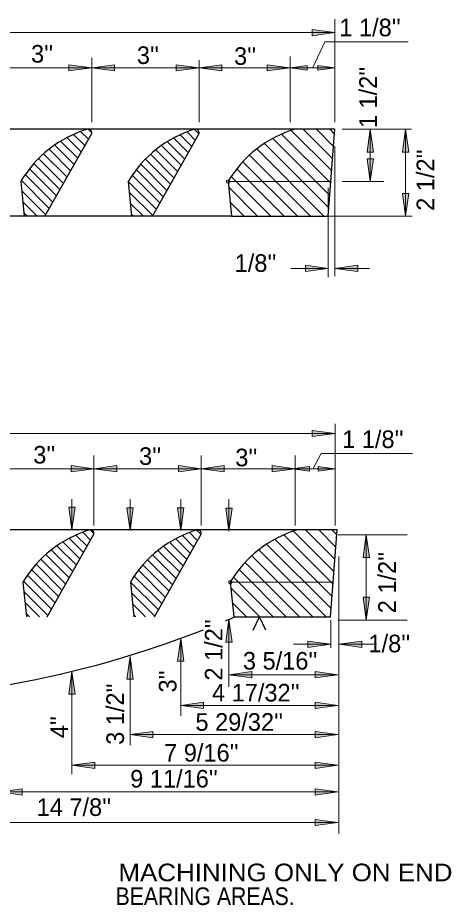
# Model space of a CAD drawing. Extents: x -403 to -29, y -119 to 150.
# Drawn here: x -209.9 to -177.6, y 33 to 99.3 of the extents above; entities that cross this region are included whole.
import ezdxf

# ---------------------------------------------------------------- set-up
doc = ezdxf.new("R2010")
doc.units = 0
doc.header["$LTSCALE"] = 0.53
doc.header["$PDMODE"] = 32
doc.header["$PDSIZE"] = 0.265
doc.layers.add('1', color=7, linetype='Continuous', lineweight=13)

msp = doc.modelspace()

# ---------------------------------------------------------------- hatches: boundary and pattern name
at = {"layer": '1'}
for points in [[(-186.2635, 98.1667), (-187.9665, 97.9327), (-187.9665, 98.4007)], [(-204.4214, 95.5289), (-206.1244, 95.2949), (-206.1244, 95.7629)], [(-204.4214, 95.5289), (-202.7184, 95.7629), (-202.7184, 95.2949)], [(-196.4076, 95.5289), (-198.1106, 95.2949), (-198.1106, 95.7629)], [(-196.4076, 95.5289), (-194.7046, 95.7629), (-194.7046, 95.2949)], [(-189.611, 95.5289), (-191.314, 95.2949), (-191.314, 95.7629)], [(-189.611, 95.5289), (-188.3337, 95.7044), (-188.3337, 95.3534)], [(-186.2635, 95.5289), (-187.5408, 95.3534), (-187.5408, 95.7044)], [(-183.626, 90.9445), (-183.392, 89.2415), (-183.86, 89.2415)], [(-180.9885, 90.9445), (-180.7545, 89.2415), (-181.2225, 89.2415)], [(-183.626, 87.0286), (-183.86, 88.7316), (-183.392, 88.7316)], [(-180.9885, 84.4506), (-181.2225, 86.1536), (-180.7545, 86.1536)], [(-186.7707, 80.5417), (-188.4737, 80.3077), (-188.4737, 80.7757)], [(-186.2635, 80.5417), (-184.5605, 80.7757), (-184.5605, 80.3077)], [(-186.2495, 68.2102), (-187.9525, 67.9762), (-187.9525, 68.4442)], [(-204.2558, 65.5724), (-205.9588, 65.3384), (-205.9588, 65.8064)], [(-204.2558, 65.5724), (-202.5528, 65.8064), (-202.5528, 65.3384)], [(-196.242, 65.5724), (-197.945, 65.3384), (-197.945, 65.8064)], [(-196.242, 65.5724), (-194.539, 65.8064), (-194.539, 65.3384)], [(-189.2413, 65.5724), (-190.9443, 65.3384), (-190.9443, 65.8064)], [(-189.4454, 65.5724), (-188.1682, 65.7479), (-188.1682, 65.3969)], [(-186.2495, 65.5724), (-187.5267, 65.3969), (-187.5267, 65.7479)], [(-205.9003, 61.0008), (-206.1343, 62.7038), (-205.6663, 62.7038)], [(-201.5521, 60.9554), (-201.7861, 62.6584), (-201.3181, 62.6584)], [(-197.7747, 60.9554), (-198.0087, 62.6584), (-197.5408, 62.6584)], [(-194.1802, 60.9237), (-194.4142, 62.6267), (-193.9462, 62.6267)], [(-183.9262, 60.649), (-183.6922, 58.946), (-184.1602, 58.946)], [(-183.9262, 54.2747), (-184.1602, 55.9777), (-183.6922, 55.9777)], [(-194.1802, 54.3237), (-193.9462, 52.6208), (-194.4142, 52.6208)], [(-197.7747, 52.8917), (-197.5408, 51.1887), (-198.0087, 51.1887)], [(-186.5789, 52.4615), (-188.2819, 52.2275), (-188.2819, 52.6955)], [(-185.9638, 52.4615), (-184.2608, 52.6955), (-184.2608, 52.2275)], [(-201.5521, 51.5552), (-201.3181, 49.8522), (-201.7861, 49.8522)], [(-205.9003, 50.4295), (-205.6663, 48.7265), (-206.1343, 48.7265)], [(-194.1802, 50.1822), (-192.4772, 50.4162), (-192.4772, 49.9482)], [(-186.0495, 50.1822), (-187.7525, 49.9482), (-187.7525, 50.4162)], [(-197.7747, 47.8986), (-196.0717, 48.1326), (-196.0717, 47.6646)], [(-186.0495, 47.8986), (-187.7525, 47.6646), (-187.7525, 48.1326)], [(-201.5521, 45.71), (-199.8491, 45.944), (-199.8491, 45.476)], [(-186.0495, 45.71), (-187.7525, 45.476), (-187.7525, 45.944)], [(-205.9003, 43.4264), (-204.1973, 43.6604), (-204.1973, 43.1924)], [(-186.0495, 43.4264), (-187.7525, 43.1924), (-187.7525, 43.6604)], [(-211.306, 41.4282), (-209.603, 41.6622), (-209.603, 41.1942)], [(-186.0495, 41.4282), (-187.7525, 41.1942), (-187.7525, 41.6622)], [(-186.0495, 39.1445), (-187.7525, 38.9105), (-187.7525, 39.3785)]]:
    msp.add_hatch(color=256, dxfattribs=at).paths.add_polyline_path(points)

# ---------------------------------------------------------------- linework, layer by layer
for p, q in [((-186.2635, 91.47), (-186.2635, 99.1667)), ((-262.4357, 98.1667), (-186.2635, 98.1667)), ((-204.4214, 91.47), (-204.4214, 96.2877)), ((-189.611, 91.47), (-189.611, 96.375)), ((-196.4076, 91.47), (-196.4076, 96.1132)), ((-204.4188, 90.6766), (-204.6885, 90.9462)), ((-196.4197, 90.6041), (-196.7507, 90.9351)), ((-186.5068, 87.8288), (-189.5323, 90.8543)), ((-186.4351, 88.7471), (-188.6325, 90.9445)), ((-186.3634, 89.6653), (-187.6426, 90.9445)), ((-186.2917, 90.5836), (-186.6526, 90.9445)), ((-185.737, 90.9445), (-180.5463, 90.9445)), ((-183.626, 87.0286), (-183.626, 90.9445)), ((-180.9885, 84.4506), (-180.9885, 90.9445)), ((-205.1981, 89.2497), (-206.2671, 90.3187)), ((-204.9327, 89.7197), (-205.7706, 90.5576)), ((-204.6674, 90.1898), (-205.2484, 90.7707)), ((-197.2157, 89.194), (-198.3106, 90.2887)), ((-196.9504, 89.664), (-197.8173, 90.5309)), ((-196.685, 90.1341), (-197.2977, 90.7467)), ((-186.6502, 85.9924), (-190.9104, 90.2526)), ((-186.5785, 86.9107), (-190.2474, 90.5795)), ((-205.7288, 88.3097), (-207.1815, 89.7623)), ((-205.4635, 88.7797), (-206.7365, 90.0528)), ((-197.7465, 88.2539), (-199.2191, 89.7265)), ((-197.4811, 88.7239), (-198.7763, 90.0191)), ((-186.722, 85.0742), (-191.5304, 89.8826)), ((-186.2635, 79.9727), (-186.2635, 89.6791)), ((-206.2595, 87.3696), (-208.0052, 89.1153)), ((-205.9942, 87.8396), (-207.6042, 89.4497)), ((-198.2772, 87.3138), (-200.0377, 89.0743)), ((-198.0118, 87.7839), (-199.6396, 89.4117)), ((-188.0782, 84.4506), (-192.6419, 89.0143)), ((-187.0883, 84.4506), (-192.1048, 89.4671)), ((-206.7902, 86.4295), (-208.7375, 88.3768)), ((-206.5249, 86.8995), (-208.3827, 88.7574)), ((-198.8079, 86.3738), (-200.7643, 88.3301)), ((-198.5426, 86.8438), (-200.4116, 88.7129)), ((-189.0683, 84.4506), (-193.1344, 88.5168)), ((-207.321, 85.4894), (-209.3822, 87.5507)), ((-207.0556, 85.9595), (-209.0708, 87.9746)), ((-199.0733, 85.9038), (-201.0953, 87.9257)), ((-190.0582, 84.4506), (-193.5899, 87.9822)), ((-207.5863, 85.0194), (-209.6706, 87.1037)), ((-199.604, 84.9637), (-201.6892, 87.049)), ((-199.3387, 85.4338), (-201.4046, 87.4997)), ((-194.2397, 87.0286), (-186.5693, 87.0286)), ((-191.0482, 84.4506), (-194.0027, 87.4052)), ((-185.737, 87.0286), (-182.626, 87.0286)), ((-207.8517, 84.5494), (-209.6448, 86.3425)), ((-199.8693, 84.4937), (-201.621, 86.2453)), ((-192.0381, 84.4506), (-194.1967, 86.6092)), ((-186.7707, 79.8854), (-186.7707, 86.5647)), ((-208.4882, 84.4506), (-209.5607, 85.523)), ((-200.5617, 84.4506), (-201.537, 85.4259)), ((-193.028, 84.4506), (-194.0834, 85.506)), ((-209.2237, 84.4506), (-209.4767, 84.7036)), ((-201.297, 84.4506), (-201.4529, 84.6064)), ((-186.7707, 84.4506), (-180.5027, 84.4506)), ((-189.5448, 80.5417), (-186.7707, 80.5417)), ((-186.2635, 80.5417), (-183.6851, 80.5417)), ((-186.2495, 61.3277), (-186.2495, 68.9291)), ((-262.2701, 68.2102), (-186.2495, 68.2102)), ((-204.2558, 61.3277), (-204.2558, 66.5724)), ((-196.242, 61.3277), (-196.242, 66.5724)), ((-189.2413, 61.3277), (-189.2413, 66.5724)), ((-187.8806, 65.5981), (-187.2898, 66.7215)), ((-187.2898, 66.7215), (-180.4649, 66.7215)), ((-205.9003, 61.0008), (-205.9003, 63.3133)), ((-201.5521, 60.9554), (-201.5521, 63.3133)), ((-197.7747, 60.9554), (-197.7747, 63.3133)), ((-194.1802, 60.9237), (-194.1802, 63.2964)), ((-204.2532, 60.7385), (-204.5229, 61.0082)), ((-186.2695, 58.809), (-188.4669, 61.0064)), ((-186.1978, 59.7272), (-187.477, 61.0064)), ((-186.1261, 60.6455), (-186.487, 61.0064)), ((-205.0325, 59.3116), (-206.1015, 60.3807)), ((-204.7672, 59.7817), (-205.605, 60.6195)), ((-204.5018, 60.2517), (-205.0828, 60.8327)), ((-197.0502, 59.2559), (-198.145, 60.3507)), ((-196.7848, 59.7259), (-197.6517, 60.5928)), ((-196.5194, 60.196), (-197.1321, 60.8086)), ((-196.2541, 60.666), (-196.5851, 60.997)), ((-186.4129, 56.9726), (-190.0818, 60.6414)), ((-186.3413, 57.8907), (-189.3667, 60.9162)), ((-186.0217, 60.649), (-180.8787, 60.649)), ((-183.9262, 54.2747), (-183.9262, 60.649)), ((-205.5632, 58.3716), (-207.0159, 59.8242)), ((-205.2979, 58.8416), (-206.5709, 60.1147)), ((-197.5809, 58.3158), (-199.0535, 59.7884)), ((-197.3155, 58.7858), (-198.6107, 60.081)), ((-186.5564, 55.1361), (-191.3648, 59.9445)), ((-186.4847, 56.0543), (-190.7448, 60.3145)), ((-206.0939, 57.4315), (-207.8396, 59.1772)), ((-205.8286, 57.9015), (-207.4387, 59.5116)), ((-198.1116, 57.3757), (-199.8721, 59.1362)), ((-197.8462, 57.8458), (-199.474, 59.4736)), ((-187.9127, 54.5125), (-192.4763, 59.0762)), ((-186.9228, 54.5125), (-191.9392, 59.529)), ((-206.6247, 56.4914), (-208.5719, 58.4387)), ((-206.3593, 56.9614), (-208.2172, 58.8193)), ((-198.6423, 56.4357), (-200.5987, 58.392)), ((-198.377, 56.9057), (-200.246, 58.7748)), ((-188.9027, 54.5125), (-192.9688, 58.5787)), ((-185.9638, 38.3304), (-185.9638, 59.0116)), ((-206.89, 56.0214), (-208.9052, 58.0365)), ((-198.9077, 55.9657), (-200.9297, 57.9877)), ((-189.8926, 54.5125), (-193.4243, 58.0442)), ((-207.4207, 55.0813), (-209.505, 57.1656)), ((-207.1554, 55.5513), (-209.2166, 57.6126)), ((-199.4384, 55.0256), (-201.5237, 57.1109)), ((-199.1731, 55.4957), (-201.239, 57.5616)), ((-194.0741, 57.0905), (-186.4038, 57.0905)), ((-190.8826, 54.5125), (-193.8372, 57.4671)), ((-207.6862, 54.6113), (-209.4792, 56.4044)), ((-191.8725, 54.5125), (-194.0311, 56.6711)), ((-199.7037, 54.5556), (-201.4554, 56.3072)), ((-208.3227, 54.5125), (-209.3952, 55.5849)), ((-200.3961, 54.5125), (-201.3714, 55.4878)), ((-192.8624, 54.5125), (-193.9178, 55.5679)), ((-209.0581, 54.5125), (-209.3111, 54.7655)), ((-201.1314, 54.5125), (-201.2873, 54.6683)), ((-194.1802, 49.2929), (-194.1802, 54.3237)), ((-186.5789, 52.1993), (-186.5789, 54.2587)), ((-186.0217, 54.2747), (-180.8787, 54.2747)), ((-197.7747, 47.1112), (-197.7747, 52.8917)), ((-189.3492, 52.4615), (-186.5789, 52.4615)), ((-185.9638, 52.4615), (-183.1682, 52.4615)), ((-201.5521, 44.9295), (-201.5521, 51.5552)), ((-205.9003, 42.7477), (-205.9003, 50.4295)), ((-193.9802, 50.1822), (-186.0495, 50.1822)), ((-197.5747, 47.8986), (-186.0495, 47.8986)), ((-201.3521, 45.71), (-186.0495, 45.71)), ((-205.7003, 43.4264), (-186.0495, 43.4264)), ((-211.106, 41.4282), (-186.0495, 41.4282)), ((-224.4575, 39.1445), (-186.0495, 39.1445))]:
    msp.add_line(p, q, dxfattribs=at)
at = {"layer": '1', "lineweight": 25}
for p, q in [((-189.2602, 90.9445), (-259.6914, 90.9445)), ((-207.9075, 84.4506), (-204.4214, 90.6254)), ((-199.8937, 84.4506), (-196.4076, 90.6254)), ((-209.7152, 87.0286), (-209.4507, 84.4506)), ((-201.7014, 87.0286), (-201.4369, 84.4506)), ((-193.9752, 84.4506), (-261.0553, 84.4506)), ((-189.0947, 61.0064), (-231.382, 61.0064)), ((-207.7419, 54.5125), (-204.2558, 60.6873)), ((-199.7281, 54.5125), (-196.242, 60.6873)), ((-209.5496, 57.0905), (-209.2851, 54.5125)), ((-201.5358, 57.0905), (-201.2713, 54.5125)), ((-192.3747, 53.5078), (-191.9032, 54.5125)), ((-191.4316, 53.5078), (-191.9032, 54.5125))]:
    msp.add_line(p, q, dxfattribs=at)
at = {"layer": '1'}
for points in [[(-186.2635, 98.1667), (-187.9665, 97.9327), (-187.9665, 98.4007)], [(-204.4214, 95.5289), (-206.1244, 95.2949), (-206.1244, 95.7629)], [(-204.4214, 95.5289), (-202.7184, 95.7629), (-202.7184, 95.2949)], [(-196.4076, 95.5289), (-198.1106, 95.2949), (-198.1106, 95.7629)], [(-196.4076, 95.5289), (-194.7046, 95.7629), (-194.7046, 95.2949)], [(-189.611, 95.5289), (-191.314, 95.2949), (-191.314, 95.7629)], [(-189.611, 95.5289), (-188.3337, 95.7044), (-188.3337, 95.3534)], [(-186.2635, 95.5289), (-187.5408, 95.3534), (-187.5408, 95.7044)], [(-183.626, 90.9445), (-183.392, 89.2415), (-183.86, 89.2415)], [(-180.9885, 90.9445), (-180.7545, 89.2415), (-181.2225, 89.2415)], [(-183.626, 87.0286), (-183.86, 88.7316), (-183.392, 88.7316)], [(-180.9885, 84.4506), (-181.2225, 86.1536), (-180.7545, 86.1536)], [(-186.7707, 80.5417), (-188.4737, 80.3077), (-188.4737, 80.7757)], [(-186.2635, 80.5417), (-184.5605, 80.7757), (-184.5605, 80.3077)], [(-186.2495, 68.2102), (-187.9525, 67.9762), (-187.9525, 68.4442)], [(-204.2558, 65.5724), (-205.9588, 65.3384), (-205.9588, 65.8064)], [(-204.2558, 65.5724), (-202.5528, 65.8064), (-202.5528, 65.3384)], [(-196.242, 65.5724), (-197.945, 65.3384), (-197.945, 65.8064)], [(-196.242, 65.5724), (-194.539, 65.8064), (-194.539, 65.3384)], [(-189.2413, 65.5724), (-190.9443, 65.3384), (-190.9443, 65.8064)], [(-189.4454, 65.5724), (-188.1682, 65.7479), (-188.1682, 65.3969)], [(-186.2495, 65.5724), (-187.5267, 65.3969), (-187.5267, 65.7479)], [(-205.9003, 61.0008), (-206.1343, 62.7038), (-205.6663, 62.7038)], [(-201.5521, 60.9554), (-201.7861, 62.6584), (-201.3181, 62.6584)], [(-197.7747, 60.9554), (-198.0087, 62.6584), (-197.5408, 62.6584)], [(-194.1802, 60.9237), (-194.4142, 62.6267), (-193.9462, 62.6267)], [(-183.9262, 60.649), (-183.6922, 58.946), (-184.1602, 58.946)], [(-183.9262, 54.2747), (-184.1602, 55.9777), (-183.6922, 55.9777)], [(-194.1802, 54.3237), (-193.9462, 52.6208), (-194.4142, 52.6208)], [(-197.7747, 52.8917), (-197.5408, 51.1887), (-198.0087, 51.1887)], [(-186.5789, 52.4615), (-188.2819, 52.2275), (-188.2819, 52.6955)], [(-185.9638, 52.4615), (-184.2608, 52.6955), (-184.2608, 52.2275)], [(-201.5521, 51.5552), (-201.3181, 49.8522), (-201.7861, 49.8522)], [(-205.9003, 50.4295), (-205.6663, 48.7265), (-206.1343, 48.7265)], [(-194.1802, 50.1822), (-192.4772, 50.4162), (-192.4772, 49.9482)], [(-186.0495, 50.1822), (-187.7525, 49.9482), (-187.7525, 50.4162)], [(-197.7747, 47.8986), (-196.0717, 48.1326), (-196.0717, 47.6646)], [(-186.0495, 47.8986), (-187.7525, 47.6646), (-187.7525, 48.1326)], [(-201.5521, 45.71), (-199.8491, 45.944), (-199.8491, 45.476)], [(-186.0495, 45.71), (-187.7525, 45.476), (-187.7525, 45.944)], [(-205.9003, 43.4264), (-204.1973, 43.6604), (-204.1973, 43.1924)], [(-186.0495, 43.4264), (-187.7525, 43.1924), (-187.7525, 43.6604)], [(-211.306, 41.4282), (-209.603, 41.6622), (-209.603, 41.1942)], [(-186.0495, 41.4282), (-187.7525, 41.1942), (-187.7525, 41.6622)], [(-186.0495, 39.1445), (-187.7525, 38.9105), (-187.7525, 39.3785)]]:
    msp.add_lwpolyline(points, close=True, dxfattribs=at)
for points in [[(-187.9102, 95.5447), (-187.0307, 97.4651), (-180.8079, 97.4651)], [(-262.4357, 95.5289), (-259.0337, 95.5289), (-250.6677, 95.5289), (-242.8677, 95.5289), (-235.2596, 95.5289), (-227.3472, 95.5289), (-219.8405, 95.5289), (-212.0296, 95.5289), (-204.4214, 95.5289), (-196.4076, 95.5289), (-189.611, 95.5289), (-186.2635, 95.5289)], [(-262.2701, 65.5724), (-258.9494, 65.5724), (-250.5021, 65.5724), (-242.7021, 65.5724), (-235.094, 65.5724), (-227.1816, 65.5724), (-219.6749, 65.5724), (-211.864, 65.5724), (-204.2558, 65.5724), (-196.242, 65.5724), (-189.2413, 65.5724), (-186.2495, 65.5724)]]:
    msp.add_lwpolyline(points, dxfattribs=at)
at = {"layer": '1', "lineweight": 25}
for points in [[(-194.2397, 87.0286), (-193.9752, 84.4506), (-186.7707, 84.4506), (-186.2635, 90.9445), (-189.2602, 90.9445)], [(-194.0741, 57.0905), (-193.8096, 54.5125), (-186.6051, 54.5125), (-186.0979, 61.0064), (-189.0947, 61.0064)]]:
    msp.add_lwpolyline(points, dxfattribs=at)
for centre, radius, start, end in [((-202.2475, 82.6566), 8.6533, 106.71118, 149.65287), ((-204.6885, 90.6766), 0.272, 349.15182, 100.00546), ((-194.2337, 82.6566), 8.6533, 106.71118, 149.65287), ((-196.6747, 90.6766), 0.272, 349.15182, 100.00546), ((-186.772, 82.6566), 8.6533, 106.71083, 149.65287), ((-202.082, 52.7185), 8.6533, 106.71118, 149.65287), ((-204.5229, 60.7386), 0.272, 349.15182, 100.00546), ((-194.0682, 52.7185), 8.6533, 106.71118, 149.65287), ((-196.5091, 60.7386), 0.272, 349.15182, 100.00546), ((-186.6065, 52.7185), 8.6533, 106.71083, 149.65287), ((-223.8635, 124.3352), 76.0441, 246.66246, 291.43063), ((-223.8635, 124.3352), 76.0441, 292.76867, 293.28198)]:
    msp.add_arc(centre, radius, start, end, dxfattribs=at)
at = {"layer": '1'}
for p in [(-194.2397, 87.0286), (-194.0741, 57.0905)]:
    msp.add_point(p, dxfattribs=at)

# ---------------------------------------------------------------- texts
for s, p in [("1 1/8''", (-185.9347, 97.8875)), ("3''", (-208.9479, 95.9212)), ("3''", (-201.0493, 95.8185)), ("3''", (-193.7955, 95.7525)), (" 1/8''", (-194.2368, 80.2845)), ("1 1/8''", (-185.7237, 67.1232)), ("3''", (-208.7823, 65.9647)), ("3''", (-200.8837, 65.862)), ("3''", (-193.7032, 65.7593)), (" 1/8''", (-184.2498, 51.8613)), ("3 5/16''", (-193.1333, 50.5702)), ("4 17/32''", (-195.4396, 48.1879)), ("5 29/32''", (-196.6754, 45.9982)), ("7 9/16''", (-199.0125, 43.6995)), ("9 11/16''", (-201.546, 41.7594)), ("14 7/8''", (-208.5272, 39.6362))]:
    msp.add_text(s, height=1.315, dxfattribs=at).set_placement(p)
for s, p in [("1 1/2''", (-183.1327, 91.0307)), ("2 1/2''", (-178.8571, 84.8514)), ("2 1/2''", (-181.7183, 54.7812)), ("2 1/2''", (-194.6599, 49.7493)), ("3''", (-198.0914, 48.8599)), ("3 1/2''", (-202.011, 44.9495)), ("4''", (-206.1846, 45.4433))]:
    msp.add_text(s, height=1.315, rotation=90, dxfattribs=at).set_placement(p)
for s, width, p in [('MACHINING ONLY ON END', 1.1, (-202.4256, 34.7566)), ('BEARING AREAS.', 0.9, (-202.6352, 32.9814))]:
    msp.add_text(s, height=1.315, dxfattribs=dict(at, width=width)).set_placement(p)

doc.saveas('drawing.dxf')
